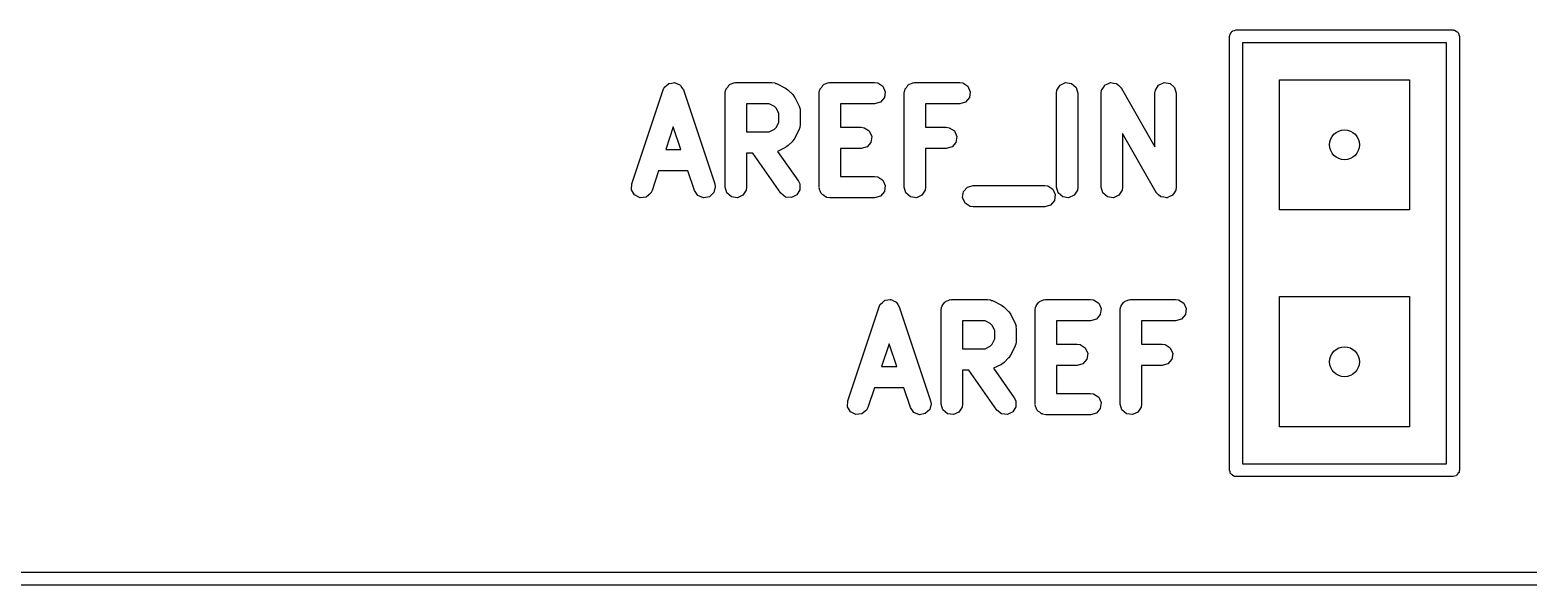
# Model space of a CAD drawing. Extents: x 0.02 to 3.19, y 0.04 to 3.94.
# Drawn here: x 0.969 to 1.66, y 3.547 to 3.803 of the extents above; entities that cross this region are included whole.
import ezdxf

# ---------------------------------------------------------------- set-up
doc = ezdxf.new("R2010")
doc.units = 0
doc.header["$MEASUREMENT"] = 0
doc.layers.add('BLACK', color=7, linetype='CONTINUOUS')

msp = doc.modelspace()

# ---------------------------------------------------------------- linework, layer by layer
at = {"layer": 'BLACK', "linetype": 'CONTINUOUS'}
for p, q in [((1.52205, 3.8), (1.52211, 3.80038)), ((1.52205, 3.6), (1.52205, 3.8)), ((1.52209, 3.80051), (1.52216, 3.80063)), ((1.52211, 3.80038), (1.52209, 3.80051)), ((1.52216, 3.80063), (1.52223, 3.80101)), ((1.52223, 3.80101), (1.52272, 3.8016)), ((1.52272, 3.8016), (1.5231, 3.80226)), ((1.5231, 3.80226), (1.52335, 3.80235)), ((1.52335, 3.80235), (1.52352, 3.80256)), ((1.52352, 3.80256), (1.52428, 3.80269)), ((1.52428, 3.80269), (1.525, 3.80295)), ((1.525, 3.80295), (1.625, 3.80295)), ((1.52795, 3.79705), (1.52795, 3.60295)), ((1.62205, 3.79705), (1.52795, 3.79705)), ((1.62205, 3.60295), (1.62205, 3.79705)), ((1.625, 3.80295), (1.62538, 3.80289)), ((1.62538, 3.80289), (1.62551, 3.80291)), ((1.62551, 3.80291), (1.62563, 3.80284)), ((1.62563, 3.80284), (1.62601, 3.80277)), ((1.62601, 3.80277), (1.6266, 3.80228)), ((1.6266, 3.80228), (1.62726, 3.8019)), ((1.62726, 3.8019), (1.62735, 3.80165)), ((1.62735, 3.80165), (1.62756, 3.80148)), ((1.62756, 3.80148), (1.62769, 3.80072)), ((1.62769, 3.80072), (1.62795, 3.8)), ((1.62795, 3.8), (1.62795, 3.6)), ((1.26103, 3.77534), (1.26142, 3.77612)), ((1.26142, 3.77612), (1.26147, 3.77629)), ((1.26147, 3.77629), (1.26155, 3.77637)), ((1.26155, 3.77637), (1.26166, 3.77659)), ((1.26166, 3.77659), (1.26261, 3.77736)), ((1.26261, 3.77736), (1.2635, 3.77818)), ((1.2635, 3.77818), (1.26368, 3.77822)), ((1.26368, 3.77822), (1.26382, 3.77833)), ((1.26382, 3.77833), (1.26503, 3.77846)), ((1.26503, 3.77846), (1.26622, 3.77868)), ((1.26622, 3.77868), (1.26639, 3.77861)), ((1.26639, 3.77861), (1.26658, 3.77863)), ((1.26658, 3.77863), (1.26766, 3.77808)), ((1.26766, 3.77808), (1.26879, 3.77762)), ((1.26879, 3.77762), (1.26889, 3.77747)), ((1.26889, 3.77747), (1.26906, 3.77738)), ((1.26906, 3.77738), (1.26968, 3.77634)), ((1.26968, 3.77634), (1.27037, 3.77534)), ((1.29004, 3.77547), (1.2901, 3.77583)), ((1.2901, 3.77583), (1.29078, 3.77662)), ((1.29078, 3.77662), (1.29135, 3.7775)), ((1.29135, 3.7775), (1.29168, 3.77765)), ((1.29168, 3.77765), (1.29191, 3.77792)), ((1.29191, 3.77792), (1.29292, 3.77822)), ((1.29292, 3.77822), (1.29387, 3.77866)), ((1.29387, 3.77866), (1.29423, 3.7786)), ((1.29423, 3.7786), (1.29457, 3.77871)), ((1.29457, 3.77871), (1.31107, 3.77871)), ((1.31107, 3.77871), (1.31246, 3.77851)), ((1.31246, 3.77851), (1.31283, 3.77826)), ((1.31283, 3.77826), (1.31327, 3.77819)), ((1.31327, 3.77819), (1.3174, 3.77612)), ((1.3174, 3.77612), (1.31855, 3.77533)), ((1.33335, 3.77547), (1.3334, 3.77583)), ((1.3334, 3.77583), (1.33409, 3.77662)), ((1.33409, 3.77662), (1.33466, 3.7775)), ((1.33466, 3.7775), (1.33498, 3.77765)), ((1.33498, 3.77765), (1.33522, 3.77792)), ((1.33522, 3.77792), (1.33623, 3.77822)), ((1.33623, 3.77822), (1.33718, 3.77866)), ((1.33718, 3.77866), (1.33753, 3.7786)), ((1.33753, 3.7786), (1.33788, 3.77871)), ((1.33788, 3.77871), (1.3585, 3.77871)), ((1.3585, 3.77871), (1.35989, 3.77851)), ((1.35989, 3.77851), (1.36222, 3.77701)), ((1.36222, 3.77701), (1.36337, 3.77448)), ((1.37253, 3.77547), (1.37259, 3.77583)), ((1.37259, 3.77583), (1.37327, 3.77662)), ((1.37327, 3.77662), (1.37384, 3.7775)), ((1.37384, 3.7775), (1.37417, 3.77765)), ((1.37417, 3.77765), (1.3744, 3.77792)), ((1.3744, 3.77792), (1.37541, 3.77822)), ((1.37541, 3.77822), (1.37636, 3.77866)), ((1.37636, 3.77866), (1.37672, 3.7786)), ((1.37672, 3.7786), (1.37706, 3.77871)), ((1.37706, 3.77871), (1.39768, 3.77871)), ((1.39768, 3.77871), (1.39907, 3.77851)), ((1.39907, 3.77851), (1.4014, 3.77701)), ((1.4014, 3.77701), (1.40256, 3.77448)), ((1.44246, 3.77517), (1.44396, 3.7775)), ((1.44396, 3.7775), (1.44648, 3.77866)), ((1.44648, 3.77866), (1.44922, 3.77826)), ((1.44922, 3.77826), (1.45132, 3.77644)), ((1.45132, 3.77644), (1.4521, 3.77378)), ((1.46316, 3.77541), (1.46389, 3.77644)), ((1.46389, 3.77644), (1.46458, 3.7775)), ((1.46458, 3.7775), (1.4647, 3.77756)), ((1.4647, 3.77756), (1.46478, 3.77767)), ((1.46478, 3.77767), (1.46595, 3.77813)), ((1.46595, 3.77813), (1.4671, 3.77866)), ((1.4671, 3.77866), (1.46723, 3.77864)), ((1.46723, 3.77864), (1.46735, 3.77869)), ((1.46735, 3.77869), (1.46859, 3.77844)), ((1.46859, 3.77844), (1.46985, 3.77826)), ((1.46985, 3.77826), (1.46995, 3.77817)), ((1.46995, 3.77817), (1.47008, 3.77815)), ((1.47008, 3.77815), (1.47099, 3.77727)), ((1.47099, 3.77727), (1.47194, 3.77644)), ((1.47194, 3.77644), (1.47198, 3.77632)), ((1.47198, 3.77632), (1.47207, 3.77623)), ((1.47207, 3.77623), (1.48763, 3.74901)), ((1.48783, 3.77517), (1.48933, 3.7775)), ((1.48933, 3.7775), (1.49185, 3.77866)), ((1.49185, 3.77866), (1.49459, 3.77826)), ((1.49459, 3.77826), (1.49669, 3.77644)), ((1.49669, 3.77644), (1.49747, 3.77378)), ((1.545, 3.72), (1.545, 3.78)), ((1.545, 3.78), (1.605, 3.78)), ((1.605, 3.78), (1.605, 3.72)), ((1.2466, 3.73203), (1.26103, 3.77534)), ((1.27037, 3.77534), (1.28481, 3.73203)), ((1.28965, 3.77378), (1.28985, 3.77517)), ((1.28965, 3.73048), (1.28965, 3.77378)), ((1.28985, 3.77517), (1.29004, 3.77547)), ((1.30991, 3.76886), (1.29949, 3.76886)), ((1.29949, 3.76886), (1.29949, 3.75602)), ((1.31228, 3.76768), (1.30991, 3.76886)), ((1.31855, 3.77533), (1.31859, 3.77525)), ((1.31859, 3.77525), (1.31867, 3.7752)), ((1.31867, 3.7752), (1.32074, 3.77314)), ((1.32074, 3.77314), (1.32158, 3.77202)), ((1.32158, 3.77202), (1.3216, 3.77193)), ((1.3216, 3.77193), (1.32166, 3.77186)), ((1.32166, 3.77186), (1.32372, 3.76774)), ((1.33296, 3.77378), (1.33316, 3.77517)), ((1.33296, 3.73048), (1.33296, 3.77378)), ((1.33316, 3.77517), (1.33335, 3.77547)), ((1.3585, 3.76886), (1.3428, 3.76886)), ((1.3428, 3.76886), (1.3428, 3.75808)), ((1.36116, 3.76964), (1.3585, 3.76886)), ((1.36298, 3.77174), (1.36116, 3.76964)), ((1.36337, 3.77448), (1.36298, 3.77174)), ((1.37214, 3.77378), (1.37234, 3.77517)), ((1.37214, 3.73048), (1.37214, 3.77378)), ((1.37234, 3.77517), (1.37253, 3.77547)), ((1.39768, 3.76886), (1.38198, 3.76886)), ((1.38198, 3.76886), (1.38198, 3.75808)), ((1.40035, 3.76964), (1.39768, 3.76886)), ((1.40216, 3.77174), (1.40035, 3.76964)), ((1.40256, 3.77448), (1.40216, 3.77174)), ((1.44226, 3.77378), (1.44246, 3.77517)), ((1.44226, 3.73048), (1.44226, 3.77378)), ((1.4521, 3.77378), (1.4521, 3.73048)), ((1.46288, 3.77378), (1.46308, 3.77517)), ((1.46288, 3.73048), (1.46288, 3.77378)), ((1.46308, 3.77517), (1.46315, 3.77528)), ((1.46315, 3.77528), (1.46316, 3.77541)), ((1.48763, 3.77378), (1.48783, 3.77517)), ((1.48763, 3.74901), (1.48763, 3.77378)), ((1.49747, 3.77378), (1.49747, 3.73048)), ((1.31321, 3.76674), (1.31228, 3.76768)), ((1.3144, 3.76437), (1.31321, 3.76674)), ((1.3144, 3.76051), (1.3144, 3.76437)), ((1.32372, 3.76774), (1.32416, 3.76641)), ((1.32416, 3.76641), (1.32411, 3.76596)), ((1.32411, 3.76596), (1.32424, 3.76554)), ((1.32424, 3.76554), (1.32424, 3.75935)), ((1.2657, 3.75822), (1.26222, 3.74777)), ((1.26918, 3.74777), (1.2657, 3.75822)), ((1.29949, 3.75602), (1.30991, 3.75602)), ((1.30991, 3.75602), (1.31228, 3.75721)), ((1.31228, 3.75721), (1.31321, 3.75814)), ((1.31321, 3.75814), (1.3144, 3.76051)), ((1.32372, 3.75715), (1.32166, 3.75302)), ((1.3238, 3.75759), (1.32372, 3.75715)), ((1.32404, 3.75796), (1.3238, 3.75759)), ((1.32424, 3.75935), (1.32404, 3.75796)), ((1.3428, 3.75808), (1.35232, 3.75808)), ((1.35232, 3.75808), (1.3537, 3.75788)), ((1.3537, 3.75788), (1.35603, 3.75638)), ((1.35603, 3.75638), (1.35719, 3.75386)), ((1.38198, 3.75808), (1.3915, 3.75808)), ((1.3915, 3.75808), (1.39288, 3.75788)), ((1.39288, 3.75788), (1.39522, 3.75638)), ((1.39522, 3.75638), (1.39637, 3.75386)), ((1.48827, 3.72804), (1.47272, 3.75525)), ((1.47272, 3.75525), (1.47272, 3.73048)), ((1.3174, 3.74876), (1.31379, 3.74696)), ((1.31746, 3.74882), (1.3174, 3.74876)), ((1.31755, 3.74884), (1.31746, 3.74882)), ((1.31867, 3.74968), (1.31755, 3.74884)), ((1.32074, 3.75174), (1.31867, 3.74968)), ((1.32078, 3.75183), (1.32074, 3.75174)), ((1.32086, 3.75187), (1.32078, 3.75183)), ((1.32166, 3.75302), (1.32086, 3.75187)), ((1.35232, 3.74824), (1.3428, 3.74824)), ((1.3428, 3.74824), (1.3428, 3.7354)), ((1.35498, 3.74902), (1.35232, 3.74824)), ((1.35679, 3.75112), (1.35498, 3.74902)), ((1.35719, 3.75386), (1.35679, 3.75112)), ((1.3915, 3.74824), (1.38198, 3.74824)), ((1.38198, 3.74824), (1.38198, 3.73048)), ((1.39416, 3.74902), (1.3915, 3.74824)), ((1.39597, 3.75112), (1.39416, 3.74902)), ((1.39637, 3.75386), (1.39597, 3.75112)), ((1.26222, 3.74777), (1.26918, 3.74777)), ((1.30232, 3.74618), (1.29949, 3.74618)), ((1.29949, 3.74618), (1.29949, 3.73048)), ((1.31529, 3.72765), (1.30232, 3.74618)), ((1.31379, 3.74696), (1.32335, 3.7333)), ((1.25894, 3.73793), (1.25593, 3.72892)), ((1.27247, 3.73793), (1.25894, 3.73793)), ((1.27547, 3.72892), (1.27247, 3.73793)), ((1.3428, 3.7354), (1.3585, 3.7354)), ((1.3585, 3.7354), (1.35989, 3.7352)), ((1.35989, 3.7352), (1.36222, 3.7337)), ((1.2465, 3.72926), (1.2466, 3.73203)), ((1.24791, 3.72688), (1.2465, 3.72926)), ((1.25531, 3.72767), (1.25315, 3.72593)), ((1.25593, 3.72892), (1.25531, 3.72767)), ((1.27705, 3.72664), (1.27547, 3.72892)), ((1.28437, 3.72797), (1.28234, 3.72608)), ((1.28505, 3.73066), (1.28437, 3.72797)), ((1.28481, 3.73203), (1.28505, 3.73066)), ((1.29043, 3.72782), (1.28965, 3.73048)), ((1.29253, 3.726), (1.29043, 3.72782)), ((1.29929, 3.72909), (1.2978, 3.72676)), ((1.29949, 3.73048), (1.29929, 3.72909)), ((1.31745, 3.72592), (1.31529, 3.72765)), ((1.32409, 3.72928), (1.32269, 3.72689)), ((1.32335, 3.7333), (1.32398, 3.73205)), ((1.32398, 3.73205), (1.32409, 3.72928)), ((1.33306, 3.73013), (1.33296, 3.73048)), ((1.33301, 3.72978), (1.33306, 3.73013)), ((1.33344, 3.72882), (1.33301, 3.72978)), ((1.33374, 3.72782), (1.33344, 3.72882)), ((1.33401, 3.72758), (1.33374, 3.72782)), ((1.33416, 3.72725), (1.33401, 3.72758)), ((1.36298, 3.72843), (1.36116, 3.72634)), ((1.36222, 3.7337), (1.36337, 3.73118)), ((1.36337, 3.73118), (1.36298, 3.72843)), ((1.37292, 3.72782), (1.37214, 3.73048)), ((1.37502, 3.726), (1.37292, 3.72782)), ((1.38178, 3.72909), (1.38028, 3.72676)), ((1.38198, 3.73048), (1.38178, 3.72909)), ((1.399, 3.72565), (1.39939, 3.7284)), ((1.39939, 3.7284), (1.40121, 3.73049)), ((1.40121, 3.73049), (1.40387, 3.73127)), ((1.40387, 3.73127), (1.43687, 3.73127)), ((1.43687, 3.73127), (1.43825, 3.73107)), ((1.43825, 3.73107), (1.44059, 3.72958)), ((1.44059, 3.72958), (1.44174, 3.72705)), ((1.44304, 3.72782), (1.44226, 3.73048)), ((1.44513, 3.726), (1.44304, 3.72782)), ((1.4519, 3.72909), (1.4504, 3.72676)), ((1.4521, 3.73048), (1.4519, 3.72909)), ((1.46366, 3.72782), (1.46288, 3.73048)), ((1.46576, 3.726), (1.46366, 3.72782)), ((1.47252, 3.72909), (1.47102, 3.72676)), ((1.47272, 3.73048), (1.47252, 3.72909)), ((1.48837, 3.72794), (1.48827, 3.72804)), ((1.48841, 3.72782), (1.48837, 3.72794)), ((1.48936, 3.72699), (1.48841, 3.72782)), ((1.49645, 3.72782), (1.49577, 3.72676)), ((1.49719, 3.72885), (1.49645, 3.72782)), ((1.4972, 3.72898), (1.49719, 3.72885)), ((1.49727, 3.72909), (1.4972, 3.72898)), ((1.49747, 3.73048), (1.49727, 3.72909)), ((1.25039, 3.72563), (1.24791, 3.72688)), ((1.25315, 3.72593), (1.25039, 3.72563)), ((1.27961, 3.72558), (1.27705, 3.72664)), ((1.28234, 3.72608), (1.27961, 3.72558)), ((1.29527, 3.72561), (1.29253, 3.726)), ((1.2978, 3.72676), (1.29527, 3.72561)), ((1.32021, 3.72564), (1.31745, 3.72592)), ((1.32269, 3.72689), (1.32021, 3.72564)), ((1.33504, 3.72669), (1.33416, 3.72725)), ((1.33584, 3.726), (1.33504, 3.72669)), ((1.33619, 3.72595), (1.33584, 3.726)), ((1.33649, 3.72576), (1.33619, 3.72595)), ((1.33788, 3.72556), (1.33649, 3.72576)), ((1.3585, 3.72556), (1.33788, 3.72556)), ((1.36116, 3.72634), (1.3585, 3.72556)), ((1.37776, 3.72561), (1.37502, 3.726)), ((1.38028, 3.72676), (1.37776, 3.72561)), ((1.40015, 3.72313), (1.399, 3.72565)), ((1.40248, 3.72163), (1.40015, 3.72313)), ((1.40387, 3.72143), (1.40248, 3.72163)), ((1.43687, 3.72143), (1.40387, 3.72143)), ((1.43953, 3.72221), (1.43687, 3.72143)), ((1.44134, 3.72431), (1.43953, 3.72221)), ((1.44174, 3.72705), (1.44134, 3.72431)), ((1.44788, 3.72561), (1.44513, 3.726)), ((1.4504, 3.72676), (1.44788, 3.72561)), ((1.4685, 3.72561), (1.46576, 3.726)), ((1.47102, 3.72676), (1.4685, 3.72561)), ((1.49027, 3.72611), (1.48936, 3.72699)), ((1.4904, 3.72609), (1.49027, 3.72611)), ((1.4905, 3.726), (1.4904, 3.72609)), ((1.49175, 3.72582), (1.4905, 3.726)), ((1.49299, 3.72558), (1.49175, 3.72582)), ((1.49312, 3.72562), (1.49299, 3.72558)), ((1.49325, 3.72561), (1.49312, 3.72562)), ((1.4944, 3.72613), (1.49325, 3.72561)), ((1.49557, 3.7266), (1.4944, 3.72613)), ((1.49565, 3.7267), (1.49557, 3.7266)), ((1.49577, 3.72676), (1.49565, 3.7267)), ((1.605, 3.72), (1.545, 3.72)), ((1.545, 3.62), (1.545, 3.68)), ((1.545, 3.68), (1.605, 3.68)), ((1.605, 3.68), (1.605, 3.62)), ((1.34609, 3.63203), (1.36053, 3.67534)), ((1.36053, 3.67534), (1.36092, 3.67612)), ((1.36092, 3.67612), (1.36096, 3.67629)), ((1.36096, 3.67629), (1.36104, 3.67637)), ((1.36104, 3.67637), (1.36115, 3.67659)), ((1.36115, 3.67659), (1.3621, 3.67736)), ((1.3621, 3.67736), (1.36299, 3.67818)), ((1.36299, 3.67818), (1.36317, 3.67822)), ((1.36317, 3.67822), (1.36331, 3.67833)), ((1.36331, 3.67833), (1.36452, 3.67846)), ((1.36452, 3.67846), (1.36572, 3.67868)), ((1.36572, 3.67868), (1.36589, 3.67861)), ((1.36589, 3.67861), (1.36607, 3.67863)), ((1.36607, 3.67863), (1.36716, 3.67808)), ((1.36716, 3.67808), (1.36828, 3.67762)), ((1.36828, 3.67762), (1.36839, 3.67747)), ((1.36839, 3.67747), (1.36855, 3.67738)), ((1.36855, 3.67738), (1.36917, 3.67634)), ((1.36917, 3.67634), (1.36986, 3.67534)), ((1.36986, 3.67534), (1.3843, 3.63203)), ((1.38915, 3.67378), (1.38934, 3.67517)), ((1.38915, 3.63048), (1.38915, 3.67378)), ((1.38934, 3.67517), (1.38954, 3.67547)), ((1.38954, 3.67547), (1.38959, 3.67583)), ((1.38959, 3.67583), (1.39028, 3.67662)), ((1.39028, 3.67662), (1.39084, 3.6775)), ((1.39084, 3.6775), (1.39117, 3.67765)), ((1.39117, 3.67765), (1.39141, 3.67792)), ((1.39141, 3.67792), (1.39241, 3.67822)), ((1.39241, 3.67822), (1.39337, 3.67866)), ((1.39337, 3.67866), (1.39372, 3.6786)), ((1.39372, 3.6786), (1.39407, 3.67871)), ((1.39407, 3.67871), (1.41056, 3.67871)), ((1.41056, 3.67871), (1.41195, 3.67851)), ((1.41195, 3.67851), (1.41233, 3.67826)), ((1.41233, 3.67826), (1.41277, 3.67819)), ((1.41277, 3.67819), (1.41689, 3.67612)), ((1.41689, 3.67612), (1.41804, 3.67533)), ((1.41804, 3.67533), (1.41809, 3.67525)), ((1.41809, 3.67525), (1.41817, 3.6752)), ((1.41817, 3.6752), (1.42023, 3.67314)), ((1.42023, 3.67314), (1.42107, 3.67202)), ((1.43245, 3.67378), (1.43265, 3.67517)), ((1.43245, 3.63048), (1.43245, 3.67378)), ((1.43265, 3.67517), (1.43285, 3.67547)), ((1.43285, 3.67547), (1.4329, 3.67583)), ((1.4329, 3.67583), (1.43358, 3.67662)), ((1.43358, 3.67662), (1.43415, 3.6775)), ((1.43415, 3.6775), (1.43448, 3.67765)), ((1.43448, 3.67765), (1.43471, 3.67792)), ((1.43471, 3.67792), (1.43572, 3.67822)), ((1.43572, 3.67822), (1.43667, 3.67866)), ((1.43667, 3.67866), (1.43703, 3.6786)), ((1.43703, 3.6786), (1.43737, 3.67871)), ((1.43737, 3.67871), (1.458, 3.67871)), ((1.458, 3.67871), (1.45938, 3.67851)), ((1.45938, 3.67851), (1.46172, 3.67701)), ((1.46172, 3.67701), (1.46287, 3.67448)), ((1.46287, 3.67448), (1.46247, 3.67174)), ((1.47163, 3.67378), (1.47183, 3.67517)), ((1.47163, 3.63048), (1.47163, 3.67378)), ((1.47183, 3.67517), (1.47203, 3.67547)), ((1.47203, 3.67547), (1.47208, 3.67583)), ((1.47208, 3.67583), (1.47277, 3.67662)), ((1.47277, 3.67662), (1.47333, 3.6775)), ((1.47333, 3.6775), (1.47366, 3.67765)), ((1.47366, 3.67765), (1.4739, 3.67792)), ((1.4739, 3.67792), (1.4749, 3.67822)), ((1.4749, 3.67822), (1.47586, 3.67866)), ((1.47586, 3.67866), (1.47621, 3.6786)), ((1.47621, 3.6786), (1.47656, 3.67871)), ((1.47656, 3.67871), (1.49718, 3.67871)), ((1.49718, 3.67871), (1.49856, 3.67851)), ((1.49856, 3.67851), (1.5009, 3.67701)), ((1.5009, 3.67701), (1.50205, 3.67448)), ((1.50205, 3.67448), (1.50165, 3.67174)), ((1.4094, 3.66886), (1.39899, 3.66886)), ((1.39899, 3.66886), (1.39899, 3.65602)), ((1.41177, 3.66768), (1.4094, 3.66886)), ((1.41271, 3.66674), (1.41177, 3.66768)), ((1.41389, 3.66437), (1.41271, 3.66674)), ((1.42107, 3.67202), (1.42109, 3.67193)), ((1.42109, 3.67193), (1.42115, 3.67186)), ((1.42115, 3.67186), (1.42321, 3.66774)), ((1.42321, 3.66774), (1.42366, 3.66641)), ((1.42366, 3.66641), (1.42361, 3.66596)), ((1.42361, 3.66596), (1.42373, 3.66554)), ((1.42373, 3.66554), (1.42373, 3.65935)), ((1.458, 3.66886), (1.44229, 3.66886)), ((1.44229, 3.66886), (1.44229, 3.65808)), ((1.46066, 3.66964), (1.458, 3.66886)), ((1.46247, 3.67174), (1.46066, 3.66964)), ((1.49718, 3.66886), (1.48148, 3.66886)), ((1.48148, 3.66886), (1.48148, 3.65808)), ((1.49984, 3.66964), (1.49718, 3.66886)), ((1.50165, 3.67174), (1.49984, 3.66964)), ((1.41271, 3.65814), (1.41389, 3.66051)), ((1.41389, 3.66051), (1.41389, 3.66437)), ((1.42373, 3.65935), (1.42354, 3.65796)), ((1.36519, 3.65822), (1.36171, 3.64777)), ((1.36868, 3.64777), (1.36519, 3.65822)), ((1.39899, 3.65602), (1.4094, 3.65602)), ((1.4094, 3.65602), (1.41177, 3.65721)), ((1.41177, 3.65721), (1.41271, 3.65814)), ((1.42023, 3.65174), (1.41817, 3.64968)), ((1.42028, 3.65183), (1.42023, 3.65174)), ((1.42035, 3.65187), (1.42028, 3.65183)), ((1.42115, 3.65302), (1.42035, 3.65187)), ((1.42321, 3.65715), (1.42115, 3.65302)), ((1.42329, 3.65759), (1.42321, 3.65715)), ((1.42354, 3.65796), (1.42329, 3.65759)), ((1.44229, 3.65808), (1.45181, 3.65808)), ((1.45181, 3.65808), (1.4532, 3.65788)), ((1.4532, 3.65788), (1.45553, 3.65638)), ((1.45553, 3.65638), (1.45668, 3.65386)), ((1.45668, 3.65386), (1.45629, 3.65112)), ((1.48148, 3.65808), (1.49099, 3.65808)), ((1.49099, 3.65808), (1.49238, 3.65788)), ((1.49238, 3.65788), (1.49471, 3.65638)), ((1.49471, 3.65638), (1.49586, 3.65386)), ((1.49586, 3.65386), (1.49547, 3.65112)), ((1.36171, 3.64777), (1.36868, 3.64777)), ((1.40182, 3.64618), (1.39899, 3.64618)), ((1.39899, 3.64618), (1.39899, 3.63048)), ((1.41478, 3.62765), (1.40182, 3.64618)), ((1.41689, 3.64876), (1.41328, 3.64696)), ((1.41328, 3.64696), (1.42284, 3.6333)), ((1.41696, 3.64882), (1.41689, 3.64876)), ((1.41705, 3.64884), (1.41696, 3.64882)), ((1.41817, 3.64968), (1.41705, 3.64884)), ((1.45181, 3.64824), (1.44229, 3.64824)), ((1.44229, 3.64824), (1.44229, 3.6354)), ((1.45447, 3.64902), (1.45181, 3.64824)), ((1.45629, 3.65112), (1.45447, 3.64902)), ((1.49099, 3.64824), (1.48148, 3.64824)), ((1.48148, 3.64824), (1.48148, 3.63048)), ((1.49365, 3.64902), (1.49099, 3.64824)), ((1.49547, 3.65112), (1.49365, 3.64902)), ((1.35843, 3.63793), (1.35543, 3.62892)), ((1.37196, 3.63793), (1.35843, 3.63793)), ((1.37496, 3.62892), (1.37196, 3.63793)), ((1.34599, 3.62926), (1.34609, 3.63203)), ((1.3843, 3.63203), (1.38455, 3.63066)), ((1.42284, 3.6333), (1.42348, 3.63205)), ((1.42348, 3.63205), (1.42359, 3.62928)), ((1.44229, 3.6354), (1.458, 3.6354)), ((1.458, 3.6354), (1.45938, 3.6352)), ((1.45938, 3.6352), (1.46172, 3.6337)), ((1.46172, 3.6337), (1.46287, 3.63118)), ((1.46287, 3.63118), (1.46247, 3.62843)), ((1.3474, 3.62688), (1.34599, 3.62926)), ((1.34988, 3.62563), (1.3474, 3.62688)), ((1.35264, 3.62593), (1.34988, 3.62563)), ((1.3548, 3.62767), (1.35264, 3.62593)), ((1.35543, 3.62892), (1.3548, 3.62767)), ((1.37654, 3.62664), (1.37496, 3.62892)), ((1.37911, 3.62558), (1.37654, 3.62664)), ((1.38184, 3.62608), (1.37911, 3.62558)), ((1.38386, 3.62797), (1.38184, 3.62608)), ((1.38455, 3.63066), (1.38386, 3.62797)), ((1.38993, 3.62782), (1.38915, 3.63048)), ((1.39202, 3.626), (1.38993, 3.62782)), ((1.39477, 3.62561), (1.39202, 3.626)), ((1.39729, 3.62676), (1.39477, 3.62561)), ((1.39879, 3.62909), (1.39729, 3.62676)), ((1.39899, 3.63048), (1.39879, 3.62909)), ((1.41695, 3.62592), (1.41478, 3.62765)), ((1.41971, 3.62564), (1.41695, 3.62592)), ((1.42218, 3.62689), (1.41971, 3.62564)), ((1.42359, 3.62928), (1.42218, 3.62689)), ((1.43255, 3.63013), (1.43245, 3.63048)), ((1.4325, 3.62978), (1.43255, 3.63013)), ((1.43294, 3.62882), (1.4325, 3.62978)), ((1.43323, 3.62782), (1.43294, 3.62882)), ((1.4335, 3.62758), (1.43323, 3.62782)), ((1.43365, 3.62725), (1.4335, 3.62758)), ((1.43454, 3.62669), (1.43365, 3.62725)), ((1.43533, 3.626), (1.43454, 3.62669)), ((1.43568, 3.62595), (1.43533, 3.626)), ((1.43599, 3.62576), (1.43568, 3.62595)), ((1.43737, 3.62556), (1.43599, 3.62576)), ((1.458, 3.62556), (1.43737, 3.62556)), ((1.46066, 3.62634), (1.458, 3.62556)), ((1.46247, 3.62843), (1.46066, 3.62634)), ((1.47242, 3.62782), (1.47163, 3.63048)), ((1.47451, 3.626), (1.47242, 3.62782)), ((1.47726, 3.62561), (1.47451, 3.626)), ((1.47978, 3.62676), (1.47726, 3.62561)), ((1.48128, 3.62909), (1.47978, 3.62676)), ((1.48148, 3.63048), (1.48128, 3.62909)), ((1.605, 3.62), (1.545, 3.62)), ((1.52231, 3.59928), (1.52205, 3.6)), ((1.52244, 3.59852), (1.52231, 3.59928)), ((1.52265, 3.59835), (1.52244, 3.59852)), ((1.52274, 3.5981), (1.52265, 3.59835)), ((1.5234, 3.59772), (1.52274, 3.5981)), ((1.52399, 3.59723), (1.5234, 3.59772)), ((1.52437, 3.59716), (1.52399, 3.59723)), ((1.52449, 3.59709), (1.52437, 3.59716)), ((1.52462, 3.59711), (1.52449, 3.59709)), ((1.525, 3.59705), (1.52462, 3.59711)), ((1.625, 3.59705), (1.525, 3.59705)), ((1.52795, 3.60295), (1.62205, 3.60295)), ((1.62572, 3.59731), (1.625, 3.59705)), ((1.62648, 3.59744), (1.62572, 3.59731)), ((1.62665, 3.59765), (1.62648, 3.59744)), ((1.6269, 3.59774), (1.62665, 3.59765)), ((1.62728, 3.5984), (1.6269, 3.59774)), ((1.62777, 3.59899), (1.62728, 3.5984)), ((1.62784, 3.59937), (1.62777, 3.59899)), ((1.62791, 3.59949), (1.62784, 3.59937)), ((1.62795, 3.6), (1.62789, 3.59962)), ((1.62789, 3.59962), (1.62791, 3.59949)), ((0.027362, 3.55295), (2.82264, 3.55295)), ((2.81969, 3.54705), (0.030315, 3.54705))]:
    msp.add_line(p, q, dxfattribs=at)
at = {"layer": 'BLACK'}
for centre in [(1.575, 3.75), (1.575, 3.65)]:
    msp.add_circle(centre, 0.00689, dxfattribs=at)

doc.saveas('drawing.dxf')
